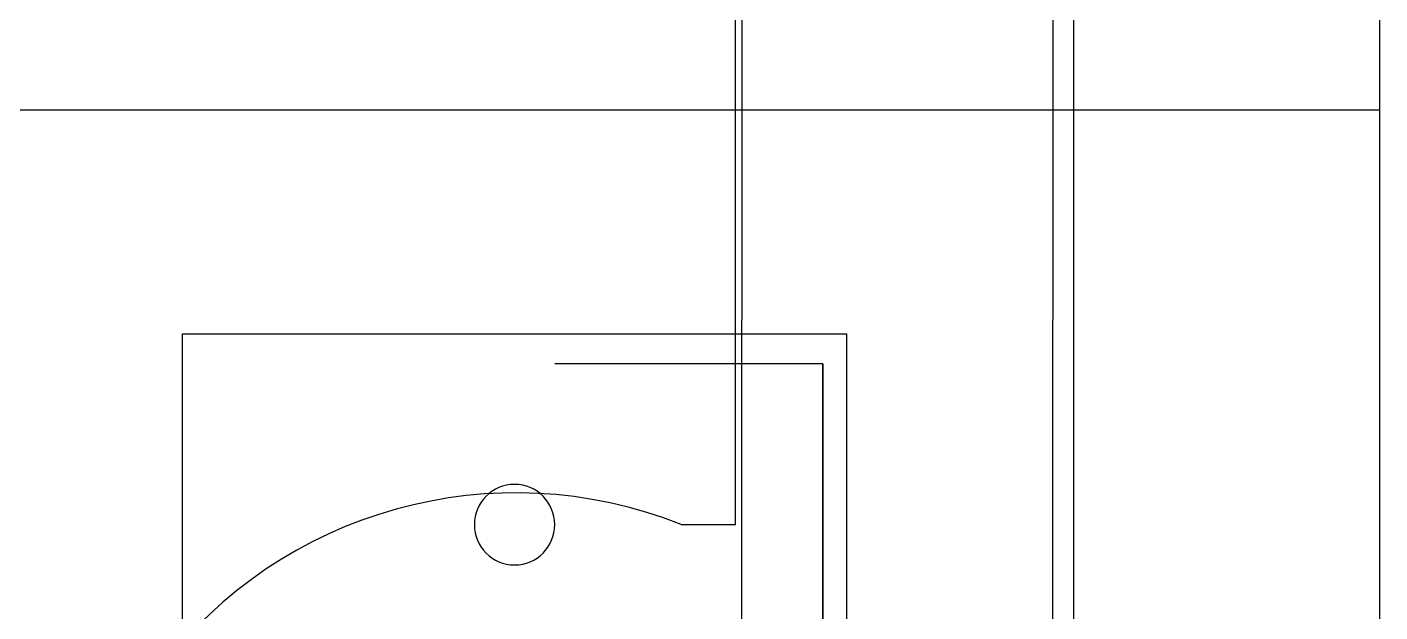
# Model space of a CAD drawing. Header units: millimetres. Extents: x -658 to 1307, y -81 to 472.
# Drawn here: x 667.35 to 692.59, y 377.22 to 388.12 of the extents above; entities that cross this region are included whole.
import ezdxf

# ---------------------------------------------------------------- set-up
doc = ezdxf.new("R2010")
doc.units = ezdxf.units.MM
doc.layers.get('0').update_dxf_attribs({"true_color": 0xffffff})
for name, color, linetype, true_color in [('a', 7, 'Continuous', 0xffffff), ('gears', 134, 'Continuous', 0x009987), ('Layer2', 36, 'Continuous', 0x664400), ('Layer3', 134, 'Continuous', 0x009987), ('Layer4', 252, 'Continuous', 0x777799), ('Layer5', 134, 'Continuous', 0x009987), ('servo', 36, 'Continuous', 0x664400), ('version_135', 190, 'Continuous', 0x9900ff)]:
    doc.layers.add(name, color=color, linetype=linetype, true_color=true_color)

# ---------------------------------------------------------------- blocks, each defined once
blk = doc.blocks.new('Group_21')
for p, q in [((97.2, -42.314, 0), (97.2, 67.888)), ((97.2, -42.314, -4.5), (97.2, 67.888, -4.5))]:
    blk.add_line(p, q)
blk = doc.blocks.new('Group_6')
at = {"color": 7, "true_color": 0xffffff}
for p, q in [((0, 0, 0), (0, 93.206, 0)), ((0, 0, 5), (0, 93.206, 5)), ((5.718, 89.063, 0), (5.718, 6.143, 0)), ((5.718, 89.063, 5), (5.718, 6.143, 5)), ((12.019, 34.225, 0), (12.019, 64.106, 0)), ((12.019, 34.225, 5), (12.019, 64.106, 5)), ((13.035, 34.225, 0), (12.019, 34.225, 0)), ((13.035, 34.225, 5), (12.019, 34.225, 5)), ((12.019, 34.225, 0), (12.019, 34.225, 5)), ((13.035, 34.225, 0), (13.035, 34.225, 5))]:
    blk.add_line(p, q, dxfattribs=at)
for p, q in [((14.777, 34.707, 0), (14.777, 34.707, 5)), ((15.677, 34.804, 0), (15.677, 34.804, 5)), ((16.582, 34.803, 0), (16.582, 34.803, 5)), ((17.481, 34.704, 0), (17.481, 34.704, 5)), ((13.893, 34.514, 0), (13.893, 34.513, 5)), ((18.365, 34.508, 0), (18.365, 34.508, 5)), ((19.222, 34.218, 0), (19.222, 34.218, 5)), ((20.042, 33.837, 0), (20.042, 33.837, 5)), ((20.817, 33.369, 0), (20.817, 33.369, 5)), ((21.536, 32.819, 0), (21.536, 32.819, 5))]:
    blk.add_line(p, q)
at = {"color": 7, "true_color": 0xffffff, "extrusion": (-6.16677e-17, -2.45318e-17, -1)}
for centre in [(-16.12, 26.472, 0), (-16.12, 26.472, -5)]:
    blk.add_arc(centre, 8.345, 68.307, 291.6666, dxfattribs=at)
blk = doc.blocks.new('Group_25')
at = {"color": 7, "true_color": 0xffffff}
for p, q in [((108.2, -10.314, 0.003), (108.2, 74.888, 0.004)), ((108.2, -10.314, 4.503), (108.2, 74.888, 4.504))]:
    blk.add_line(p, q, dxfattribs=at)
blk = doc.blocks.new('Group_29')
at = {"color": 7, "true_color": 0xffffff}
for p, q in [((97.2, -15.48, 0.006), (97.2, 74.888, 0.004)), ((97.2, -15.48, 3.206), (97.2, 74.888, 3.204))]:
    blk.add_line(p, q, dxfattribs=at)
for p, q in [((80.863, 19.469, 0.006), (80.863, 19.469, 3.206)), ((81.057, 19.495, 0.006), (81.057, 19.495, 3.206)), ((81.251, 19.469, 0.006), (81.251, 19.469, 3.206)), ((80.527, 19.275, 0.006), (80.527, 19.275, 3.206)), ((80.682, 19.394, 0.006), (80.682, 19.394, 3.206)), ((81.432, 19.394, 0.006), (81.432, 19.394, 3.206)), ((81.588, 19.275, 0.006), (81.588, 19.275, 3.206)), ((80.333, 18.939, 0.006), (80.333, 18.939, 3.206)), ((80.408, 19.12, 0.006), (80.408, 19.12, 3.206)), ((81.707, 19.12, 0.006), (81.707, 19.12, 3.206)), ((81.782, 18.939, 0.006), (81.782, 18.939, 3.206)), ((80.307, 18.745, 0.006), (80.307, 18.745, 3.206)), ((81.807, 18.745, 0.006), (81.807, 18.745, 3.206)), ((80.333, 18.551, 0.006), (80.333, 18.551, 3.206)), ((81.782, 18.551, 0.006), (81.782, 18.551, 3.206)), ((80.408, 18.37, 0.006), (80.408, 18.37, 3.206)), ((80.527, 18.215, 0.006), (80.527, 18.215, 3.206)), ((81.588, 18.215, 0.006), (81.588, 18.215, 3.206)), ((81.707, 18.37, 0.006), (81.707, 18.37, 3.206)), ((80.682, 18.095, 0.006), (80.682, 18.095, 3.206)), ((80.863, 18.02, 0.006), (80.863, 18.02, 3.206)), ((81.057, 17.995, 0.006), (81.057, 17.995, 3.206)), ((81.251, 18.02, 0.006), (81.251, 18.02, 3.206)), ((81.432, 18.095, 0.006), (81.432, 18.095, 3.206))]:
    blk.add_line(p, q)
at = {"color": 7, "true_color": 0xffffff, "extrusion": (0, 0, -1)}
for centre in [(-81.057, 18.745, -0.006), (-81.057, 18.745, -3.206)]:
    blk.add_circle(centre, 0.75, dxfattribs=at)
blk = doc.blocks.new('Group_30')
at = {"color": 7, "true_color": 0xffffff}
for p, q in [((0, 0), (0, 41.95, 0)), ((0, 41.95, 0), (97.2, 41.95, 0)), ((0, 0, 4.5), (0, 41.95, 4.5)), ((0, 41.95, 4.5), (97.2, 41.95, 4.5)), ((0, 41.95, 0), (0, 41.95, 4.5)), ((9.943, 31.155, 0.001), (9.943, 37.785, 0.001)), ((22.343, 37.785, 0.001), (9.943, 37.785, 0.001)), ((22.343, 37.785, 4.501), (9.943, 37.785, 4.501)), ((9.943, 31.155, 4.501), (9.943, 37.785, 4.501)), ((9.943, 37.785, 0.001), (9.943, 37.785, 4.501)), ((22.343, 37.785, 0.001), (22.343, 3.993, 0.001)), ((22.343, 37.785, 4.501), (22.343, 3.993, 4.501)), ((22.343, 37.785, 0.001), (22.343, 37.785, 4.501))]:
    blk.add_line(p, q, dxfattribs=at)
blk = doc.blocks.new('Group_23')
for p, q in [((17.63, -5.06, 0), (17.676, 64.36, 0)), ((17.63, -5.06, 3.2), (17.676, 64.36, 3.2))]:
    blk.add_line(p, q)
at = {"layer": 'a'}
for p, q in [((11.846, 19.076, 0), (11.868, 52.903, 0)), ((11.846, 19.076, 3.2), (11.868, 52.903, 3.2))]:
    blk.add_line(p, q, dxfattribs=at)
blk = doc.blocks.new('MicroServo_9g')
for p, q in [((-0.5, 16), (-0.5, 18.5)), ((4.5, 18.5), (-0.5, 18.5)), ((-0.5, 18.5), (-0.5, 18.5, 5)), ((-0.5, 16), (4.5, 16)), ((-0.5, 16), (-0.5, 16, 5))]:
    blk.add_line(p, q)
blk = doc.blocks.new('9g_Servo_1')
at = {"color": 8, "true_color": 0x808080}
blk.add_blockref('MicroServo_9g', (-4.5, 0), dxfattribs=at)

msp = doc.modelspace()

# ---------------------------------------------------------------- block references
at = {"layer": 'gears'}
msp.add_blockref('Group_23', (668.834, 355.821, -7.648), dxfattribs=at)
at = {"layer": 'Layer2', "extrusion": (0, 0, -1), "zscale": -1}
msp.add_blockref('Group_6', (-692.585, 344.619, 9.5), dxfattribs=at)
at = {"layer": 'Layer3'}
msp.add_blockref('Group_25', (584.385, 354.933, -14.003), dxfattribs=at)
at = {"layer": 'Layer4'}
msp.add_blockref('Group_29', (595.385, 360.098, -17.206), dxfattribs=at)
at = {"layer": 'Layer5', "extrusion": (0, 0, -1), "zscale": -1}
msp.add_blockref('Group_30', (-692.585, 344.619, 21.701), dxfattribs=at)
at = {"layer": 'servo', "color": 131, "true_color": 0x65ffff, "extrusion": (-1, -1.49036e-08, 2.98023e-08), "rotation": 1.7075486689e-06}
msp.add_blockref('9g_Servo_1', (-376.844, -35.998, -682.191), dxfattribs=at)
at = {"layer": 'version_135'}
msp.add_blockref('Group_21', (595.385, 354.922, 0.001), dxfattribs=at)

doc.saveas('drawing.dxf')
